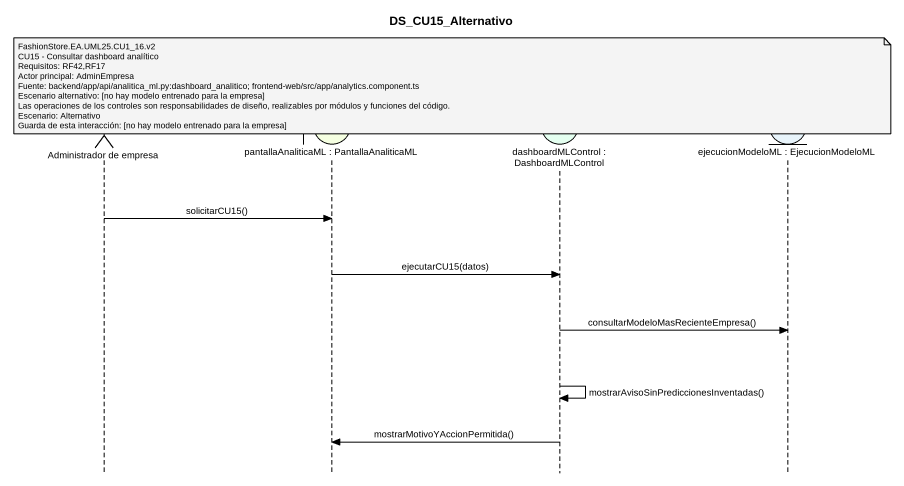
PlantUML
@startuml
title DS_CU15_Alternativo
hide footbox
actor "Administrador de empresa" as Administrador_de_empresa
boundary "pantallaAnaliticaML : PantallaAnaliticaML" as pantallaAnaliticaML #F5FFE1
control "dashboardMLControl : DashboardMLControl" as dashboardMLControl #E4FFF0
entity "ejecucionModeloML : EjecucionModeloML" as ejecucionModeloML #E8F4FB

note over dashboardMLControl
  FashionStore.EA.UML25.CU1_16.v2
  CU15 - Consultar dashboard analítico
  Requisitos: RF42,RF17
  Actor principal: AdminEmpresa
  Fuente: backend/app/api/analitica_ml.py:dashboard_analitico; frontend-web/src/app/analytics.component.ts
  Escenario alternativo: [no hay modelo entrenado para la empresa]
  Las operaciones de los controles son responsabilidades de diseño, realizables por módulos y funciones del código.
  Escenario: Alternativo
  Guarda de esta interacción: [no hay modelo entrenado para la empresa]
end note
Administrador_de_empresa -> pantallaAnaliticaML : solicitarCU15()
pantallaAnaliticaML -> dashboardMLControl : ejecutarCU15(datos)
dashboardMLControl -> ejecucionModeloML : consultarModeloMasRecienteEmpresa()
dashboardMLControl -> dashboardMLControl : mostrarAvisoSinPrediccionesInventadas()
dashboardMLControl -> pantallaAnaliticaML : mostrarMotivoYAccionPermitida()
@enduml
